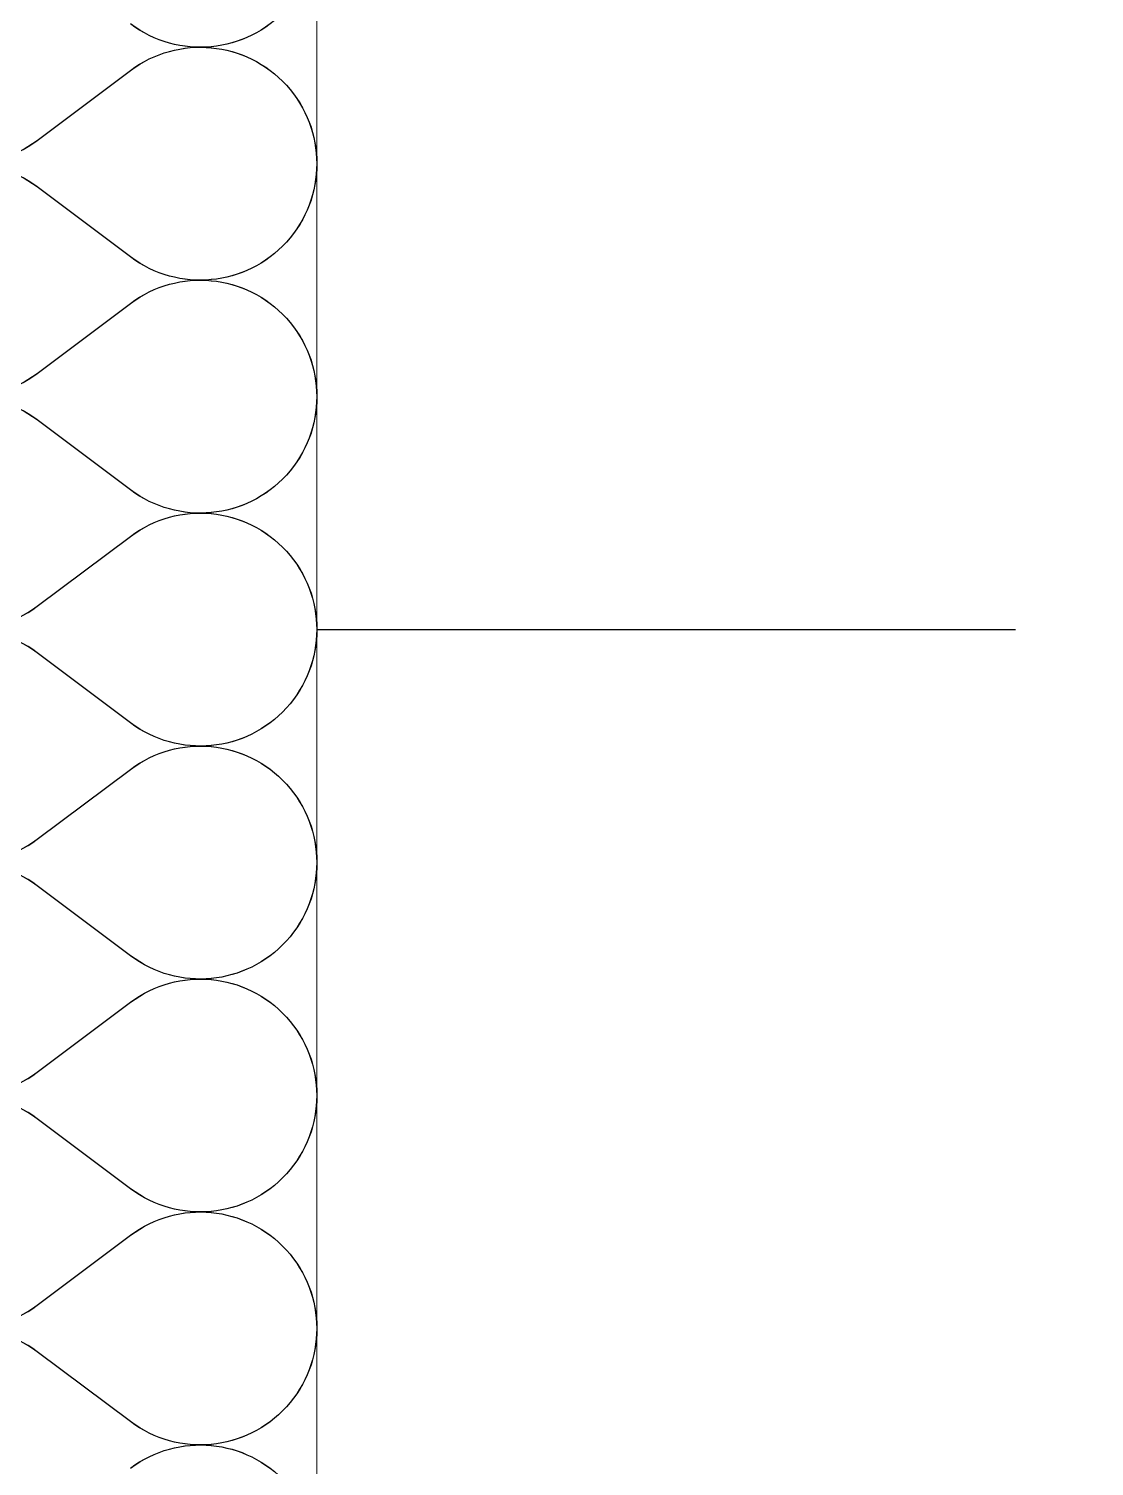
# Model space of a CAD drawing. Header units: millimetres. Extents: x 4739419 to 5837985, y 2291271 to 3446271.
# Drawn here: x 4943855.9 to 4943970.3, y 2426451.4 to 2426605.7 of the extents above; entities that cross this region are included whole.
import ezdxf

# ---------------------------------------------------------------- set-up
doc = ezdxf.new("R2010")
doc.units = ezdxf.units.MM
doc.linetypes.add('XR-평면도$0$HIDDEN', pattern=[0.375, 0.25, -0.125])
doc.layers.get('0').update_dxf_attribs({"color": 255})
for name, color, linetype, lineweight in [('XR-평면도$0$A-CONC-LIN1', 9, 'Continuous', 40), ('XR-평면도$0$A-WAXM-PANL', 9, 'Continuous', 20), ('XR-평면도$0$A-XXXX-STL', 9, 'Continuous', 25)]:
    doc.layers.add(name, color=color, linetype=linetype, lineweight=lineweight)
doc.layers.add('XR-평면도$0$HAT', color=9, linetype='Continuous')

# ---------------------------------------------------------------- blocks, each defined once
blk = doc.blocks.new('XR-평면도$0$단열재(PANEL)')
at = {"layer": 'XR-평면도$0$HAT'}
for points in [[(-40, 430, 2), (-40, 470)], [(-60, 455, -2), (-60, 495), (-40, 480, 2), (-40, 520), (-60, 505, -2), (-60, 545), (-40, 530, 2), (-40, 570), (-60, 555, -2), (-60, 595), (-40, 580, 2), (-40, 620), (-60, 605, -2), (-60, 645), (-40, 630, 2), (-40, 670), (-60, 655, -2), (-60, 695), (-40, 680, 2), (-40, 720), (-60, 705, -2), (-60, 745), (-40, 730, 2), (-40, 770), (-60, 755, -2), (-60, 795)], [(-40, 780, 2), (-40, 820)]]:
    blk.add_lwpolyline(points, format="xyb", dxfattribs=at)
blk = doc.blocks.new('XR-평면도$0$셔터(9600)230515')
at = {"layer": 'XR-평면도$0$A-WAXM-PANL', "elevation": 0}
blk.add_lwpolyline([(0, -50), (175, -50), (175, 375), (225, 375), (225, -100), (0, -100)], dxfattribs=at)
at = {"layer": 'XR-평면도$0$A-XXXX-STL', "color": 3, "linetype": 'XR-평면도$0$HIDDEN', "ltscale": 300}
blk.add_lwpolyline([(0, 250), (9900, 250), (9900, 0), (0, 0)], close=True, dxfattribs=at)
at = {"xscale": 0.5, "yscale": 0.5, "zscale": 0.5}
blk.add_blockref('XR-평면도$0$단열재(PANEL)', (225, -50), dxfattribs=at)

msp = doc.modelspace()

# ---------------------------------------------------------------- block references
at = {"layer": 'XR-평면도$0$A-CONC-LIN1', "xscale": -1, "rotation": 180}
for p in [(4943661.81, 2426791.23), (4943661.82, 2426791.23), (4943661.82, 2426791.23)]:
    msp.add_blockref('XR-평면도$0$셔터(9600)230515', p, dxfattribs=at)

doc.saveas('drawing.dxf')
